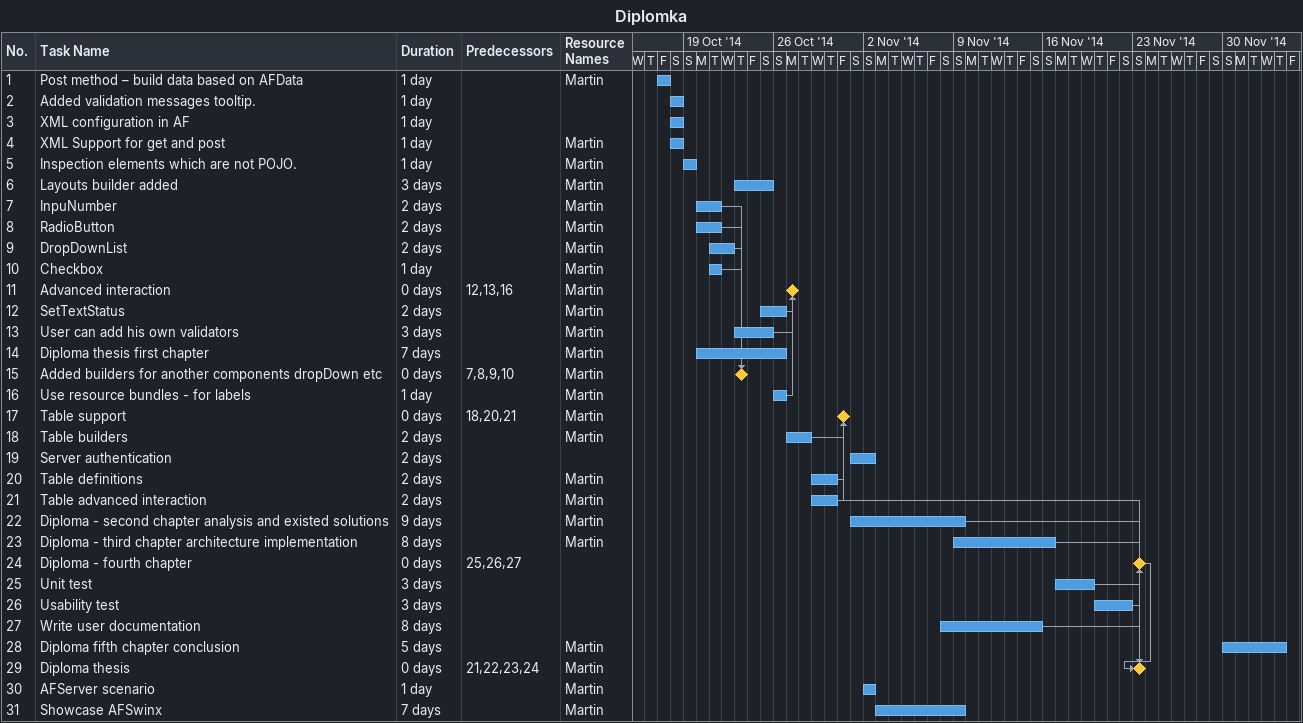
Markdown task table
Diplomka

| ID | Task | Duration | Start | Finish | Predecessors | Resources |
|---|---|---|---|---|---|---|
| 1 | Post method – build data based on AFData | 1d | 2014-10-17 | 2014-10-17 |  | Martin |
| 2 | Added validation messages tooltip. | 1d | 2014-10-18 | 2014-10-18 |  |  |
| 3 | XML configuration in AF | 1d | 2014-10-18 | 2014-10-18 |  |  |
| 4 | XML Support for get and post | 1d | 2014-10-18 | 2014-10-18 |  | Martin |
| 5 | Inspection elements which are not POJO. | 1d | 2014-10-19 | 2014-10-19 |  | Martin |
| 6 | Layouts builder added | 3d | 2014-10-23 | 2014-10-25 |  | Martin |
| 7 | InpuNumber | 2d | 2014-10-20 | 2014-10-21 |  | Martin |
| 8 | RadioButton | 2d | 2014-10-20 | 2014-10-21 |  | Martin |
| 9 | DropDownList | 2d | 2014-10-21 | 2014-10-22 |  | Martin |
| 10 | Checkbox | 1d | 2014-10-21 | 2014-10-21 |  | Martin |
| 11 | Advanced interaction | 0d | 2014-10-27 | 2014-10-27 | 12, 13, 16 | Martin |
| 12 | SetTextStatus | 2d | 2014-10-25 | 2014-10-26 |  | Martin |
| 13 | User can add his own validators | 3d | 2014-10-23 | 2014-10-25 |  | Martin |
| 14 | Diploma thesis first chapter | 7d | 2014-10-20 | 2014-10-26 |  | Martin |
| 15 | Added builders for another components dropDown etc | 0d | 2014-10-23 | 2014-10-23 | 7, 8, 9, 10 | Martin |
| 16 | Use resource bundles - for labels | 1d | 2014-10-26 | 2014-10-26 |  | Martin |
| 17 | Table support | 0d | 2014-10-31 | 2014-10-31 | 18, 20, 21 | Martin |
| 18 | Table builders | 2d | 2014-10-27 | 2014-10-28 |  | Martin |
| 19 | Server authentication | 2d | 2014-11-01 | 2014-11-02 |  |  |
| 20 | Table definitions | 2d | 2014-10-29 | 2014-10-30 |  | Martin |
| 21 | Table advanced interaction | 2d | 2014-10-29 | 2014-10-30 |  | Martin |
| 22 | Diploma - second chapter analysis and existed solutions | 9d | 2014-11-01 | 2014-11-09 |  | Martin |
| 23 | Diploma - third chapter architecture implementation | 8d | 2014-11-09 | 2014-11-16 |  | Martin |
| 24 | Diploma - fourth chapter | 0d | 2014-11-23 | 2014-11-23 | 25, 26, 27 |  |
| 25 | Unit test | 3d | 2014-11-17 | 2014-11-19 |  |  |
| 26 | Usability test | 3d | 2014-11-20 | 2014-11-22 |  |  |
| 27 | Write user documentation | 8d | 2014-11-08 | 2014-11-15 |  |  |
| 28 | Diploma fifth chapter conclusion | 5d | 2014-11-30 | 2014-12-04 |  | Martin |
| 29 | Diploma thesis | 0d | 2014-11-23 | 2014-11-23 | 21, 22, 23, 24 | Martin |
| 30 | AFServer scenario | 1d | 2014-11-02 | 2014-11-02 |  | Martin |
| 31 | Showcase AFSwinx | 7d | 2014-11-03 | 2014-11-09 |  | Martin |
